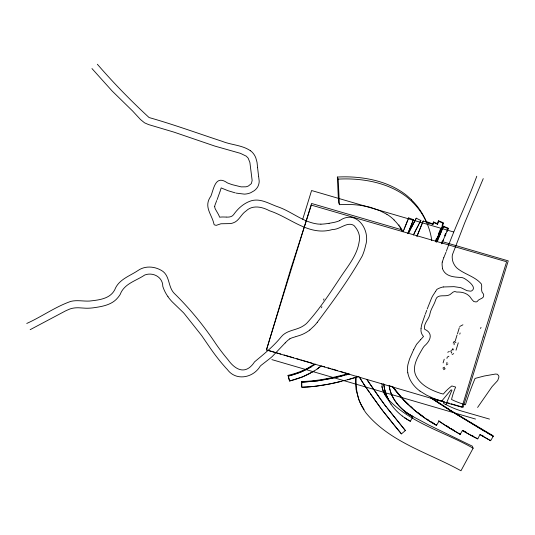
<?xml version="1.0" encoding="UTF-8"?>
<svg xmlns="http://www.w3.org/2000/svg" width="535" height="535" viewBox="0 0 535 535"><rect width="100%" height="100%" fill="white"/><g stroke="black" fill="none" stroke-linecap="round" stroke-linejoin="round"><path stroke-width="0.8" d="M214.736 206.497L214.736 206.363A5.818 5.724 -22.3 0 1 214.923 205.259L216.742 200.505M355.293 377.563L356.029 389.353L358.865 399.665A52.958 52.156 -22.3 0 0 361.299 404.855M356.337 376.078C355.648 384.732 356.47 393.633 359.714 401.738A52.958 52.156 -22.3 0 0 366.154 413.14C390.229 442.405 428.983 452.964 460.983 470.76L473.127 448.216L472.278 446.143L429.144 425.185L411.542 415.789M421.052 328.443L420.965 330.623A9.55 9.409 -22.3 0 0 422.717 335.472L423.526 336.455L420.657 339.685M421.058 328.383L421.092 328.109A35.343 34.808 -22.3 0 1 421.801 324.317L425.064 314.807M321.588 307.819L321.856 306.649M442.258 262.083L443.756 257.736M220.152 191.075L221.182 187.919L228.004 190.701L235.346 192.901M220.039 191.497L217.13 199.595M457.044 334.99L455.191 341.156L453.58 342.012L453.205 343.236M446.926 358.363L447.287 357.099L448.898 356.236M456.034 350.198L458.274 342.835M450.952 350.552L452.55 349.669L452.918 348.419M454.041 344.761L454.409 343.51M444.217 359.199L443.1 362.89M323.581 300.088L323.949 298.858M302.73 219.236L311.584 190.52L453.653 231.989M446.645 363.559L447.019 362.335M457.452 333.833L459.324 327.728M459.766 334.174L460.14 332.951M451.346 353.147L451.747 351.983L450.557 351.729M427.204 309.043L431.645 297.875A45.428 44.739 -22.3 0 1 432.735 295.828L435.423 291.649M426.756 310.333L425.385 314.005M428.221 222.286L428.475 222.908L432.962 224.439L432.708 223.817L428.221 222.286L428.013 222.761M446.351 251.256C455.445 225.837 467.557 201.621 476.772 176.249M427.699 222.299L426.181 221.49M427.793 222.038L428.047 222.66L423.205 221.008L416.905 236.356M446.003 252.226L443.776 257.696M423.205 221.008L417.032 236.089M480.577 328.51L480.998 327.4M408.245 218.942L408.653 217.899L413.455 219.671L413.047 220.728M408.653 217.899L404.921 227.261M413.455 219.671L408.827 231.22M407.837 219.985L403.062 231.749M412.632 221.778L410.96 225.984M483.245 178.63L464.694 222.888L452.449 254.64A13.228 13.027 -22.3 0 0 452.195 257.342L452.409 259.649A15.234 15 -22.3 0 0 453.326 262.759L454.135 264.41A16.612 16.358 -22.3 0 0 456.903 268.008C464.3 274.335 475.067 276.374 481.413 284.045C482.45 287.315 480.236 291.1 483.366 293.922A4.815 4.741 -22.3 0 1 483.707 294.966C484.369 298.985 478.785 298.37 477.08 301.613A4.434 4.367 -22.3 0 1 475.976 301.927L473.823 301.566L472.238 299.888A20.062 19.762 -22.3 0 0 471.422 298.864C468.372 293.508 462.655 291.762 456.776 292.063C452.924 289.796 451.54 294.959 448.042 295.38C443.843 296.624 437.215 293.969 435.644 299.881C434.32 304.669 431.043 308.555 430.033 313.463C429.424 319.014 423.626 323 424.482 328.778A2.066 2.033 -22.3 0 0 424.743 329.286C433.651 333.392 430.428 340.895 424.322 346.078A21.795 21.46 -22.3 0 0 422.737 348.285C417.835 356.845 410.833 367.338 416.671 377.115C421.613 385.782 431.297 390.222 440.365 393.299A47.555 46.833 -22.3 0 0 443.341 394.054A45.97 45.274 -22.3 0 1 451.848 385.956L455.639 387.059A75.723 74.572 -22.3 0 0 451.54 399.478A79.789 78.578 -22.3 0 0 465.417 404.781A310.079 305.371 -22.3 0 1 472.866 383.816L475.073 378.406L484.235 376.011L495.477 374.045L497.343 374.219L498.613 375.63A4.146 4.086 -22.3 0 1 498.914 377.075L497.744 380.485L492.073 386.624L477.601 407.443M410.539 227.034L407.81 233.655M404.072 229.334L404.5 228.298M403.209 231.401L403.637 230.371M407.958 233.307L408.392 232.264M445.882 404.58L451.968 390.135L451.025 389.868L441.796 400.976L437.924 399.966A53.179 52.37 -22.3 0 1 434.38 398.749L426.562 395.151L419.982 391.092M438.493 220.774L438.747 221.396L437.523 224.259L437.269 223.637L438.493 220.774L443.227 222.714L443.482 223.336L440.439 230.438M442.07 225.422L442.94 223.389M438.305 234.21L439.175 232.183M439.462 231.508L440.332 229.475M437.015 238.429L437.777 236.644M441.455 228.071L435.637 241.619M436.199 242.255L443.194 226.118L447.915 228.091L448.169 228.712L444.98 236.035M435.677 240.315L436.553 238.276M436.888 241.867L438.078 239.112M441.616 243.82L443.395 239.693M441.054 232.237L438.673 237.734M437.088 241.405L443.448 226.74L443.194 226.118M445.775 234.203L441.81 243.358M442.251 229.488L443.448 226.74L448.169 228.712L446.972 231.454M444.725 235.413L445.682 233.213M446.959 230.284L447.915 228.091M413.762 349.522L416.524 344.346L420.57 339.772M413.715 349.636L412.98 351.228M432.708 223.817L433.584 221.958L437.269 223.637M433.25 223.817L433.838 222.58L433.584 221.958M433.343 223.623L433.069 224.205M412.752 351.709L409.529 359.032L407.931 364.549A25.239 24.857 -22.3 0 0 407.53 367.705L407.496 368.501A22.196 21.861 -22.3 0 0 407.764 372.494L407.817 372.808M433.397 223.51L433.617 223.041M413.328 235.079L413.736 234.263M408.426 233.467L409.944 230.438M409.114 232.09L410.639 229.067M413.602 234.537L414.351 233.046M414.143 233.454L415.996 229.803M414.551 232.638L415.381 231.02M410.358 229.615L413.308 223.877M411.194 227.97L416.29 218.193L420.838 220.514L416.203 229.395M415.789 230.204L416.344 229.127M444.712 406.941L492.969 435.671L493.223 436.292L490.635 440.713L479.975 434.587L477.775 438.874L472.806 436.339M416.625 228.585L417.039 227.776M417.46 226.967L417.875 226.158M413.736 223.062L415.434 219.818M418.296 225.355L418.718 224.546M419.988 222.125L419.146 223.737M415.862 219.002L416.29 218.193M420.416 221.316L420.838 220.514M410.352 421.272A58.877 57.981 -22.3 0 1 407.57 419.681A59.238 58.335 -22.3 0 1 404.841 417.909L410.352 421.272L412.839 416.798L412.585 416.177C402.587 410.766 393.834 402.086 390.296 391.085M469.536 434.587L462.387 430.535L460.24 434.366L445.535 425.566M435.483 291.555L436.874 289.388A20.872 20.557 -22.3 0 1 443.294 286.934M317.275 322.297C333.272 300.911 349.208 279.196 362.282 255.911A56.329 55.473 -22.3 0 0 365.646 245.297C370.661 229.769 356.21 208.984 339.651 220.634M285.175 342.922L272.248 356.517A57.212 56.342 -22.3 0 1 269.914 358.483L261.167 365.278A24.67 24.296 -22.3 0 0 260.15 366.274C253.142 377.957 235.908 381.361 227.301 369.451A73.95 72.827 -22.3 0 1 225.516 367.558L221.951 363.446A211.225 208.015 -22.3 0 1 210.095 347.85L201.595 335.485L185.07 314.627A53.794 52.978 -22.3 0 0 183.445 312.694L172.143 301.773A48.277 47.548 -22.3 0 1 168.726 297.754L167.977 296.718M394.663 425.82L401.437 433.878L405.369 430.555L387.674 408.753M321.381 365.806L317.161 369.01A64.922 63.939 -22.3 0 1 314.052 371.063L302.576 376.854L289.542 381.007L288.118 375.45L289.542 381.007A97.457 95.972 -22.3 0 0 293.193 380.051A93.003 91.592 -22.3 0 0 296.825 378.947A88.282 86.938 -22.3 0 0 300.423 377.69A83.5 82.229 -22.3 0 0 303.86 376.319A78.578 77.381 -22.3 0 0 307.337 374.741A73.696 72.579 -22.3 0 0 310.748 372.989M309.785 329.988L314.299 325.795A50.792 50.016 -22.3 0 0 315.282 324.705A63.123 62.167 -22.3 0 0 317.275 322.297M320.926 366.174L317.161 369.01M315.275 364.108L314.212 364.877A59.773 58.863 -22.3 0 1 311.35 366.763L300.67 372.146L288.372 376.072A92.194 90.796 -22.3 0 0 291.829 375.162A87.954 86.617 -22.3 0 0 295.26 374.119A83.206 81.942 -22.3 0 0 298.644 372.935A78.291 77.1 -22.3 0 0 301.874 371.651A73.402 72.292 -22.3 0 0 305.124 370.18A68.547 67.51 -22.3 0 0 308.294 368.548M314.212 364.877L314.928 364.368M445.24 368.689L443.696 369.712L444.411 367.177L442.833 368.127M289.816 338.876L287.837 340.34A36.467 35.912 -22.3 0 0 285.188 342.935M446.31 364.883L447.882 363.92M452.122 354.518L453.72 353.615M309.07 368.113L309.839 367.672A62.689 61.732 -22.3 0 0 311.357 366.763M311.584 372.527L312.413 372.046A67.825 66.788 -22.3 0 0 314.058 371.063M30.161 329.68L65.009 311.183A52.838 52.035 -22.3 0 1 66.26 310.554L69.851 309.023A20.624 20.317 -22.3 0 1 72.994 308.18A25.426 25.045 -22.3 0 1 76.98 307.786A31.659 31.177 -22.3 0 1 78.752 307.779L85.118 308.18A45.368 44.679 -22.3 0 0 86.837 308.234L87.76 308.227A50.022 49.267 -22.3 0 0 93.638 307.759C102.252 306.522 111.929 304.923 117.76 297.754A27.68 27.258 -22.3 0 0 118.65 296.644A37.022 36.46 -22.3 0 0 120.174 294.464C124.18 283.577 136.091 280.902 144.751 275.003C152.95 271.874 162.854 276.996 162.8 286.385A38.339 37.758 -22.3 0 0 167.997 296.704M26.75 323.454C41.73 316.733 55.299 306.802 70.787 301.392C76.933 299.847 83.219 301.386 89.432 301.065C98.607 300.008 109.842 299.058 114.684 289.896C118.616 279.477 129.457 276.221 137.883 270.603C145.319 265.24 155.678 266.336 162.934 271.405C169.896 276.729 168.15 287.094 174.149 293.267C189.778 308.541 203.721 325.568 215.839 343.811A204.604 201.494 -22.3 0 0 227.877 359.547C235.407 370.166 245.766 375.329 254.566 361.854C264.022 353.996 273.606 346.272 281.403 336.629C287.014 329.935 296.49 330.423 303.372 325.835A25.56 25.172 -22.3 0 0 306.582 323.434C319.428 309.364 329.948 293.213 340.461 277.351C347.73 266.269 356.999 255.603 359.105 242.074C360.757 236.002 358.069 229.769 353.862 225.416C346.988 221.249 339.926 229.769 332.543 229.482C309.003 236.584 290.318 217.518 269.513 210.77C262.224 206.858 252.614 204.597 246.02 211.024C240.997 214.234 239.118 221.002 233.146 222.894A14.204 13.984 -22.3 0 1 230.378 223.59L220.948 223.764L216.227 225.355L214.562 224.927A2.976 2.929 -22.3 0 1 214.047 224.412C211.954 214.207 203.153 206.878 210.904 196.118C214.007 187.952 215.565 174.477 227.422 182.91A68.915 67.865 -22.3 0 0 232.498 184.736L241.158 186.875L245.906 186.815A10.339 10.178 -22.3 0 0 248.514 185.912L251.363 183.599L252.152 180.496L249.892 162.493L248.207 158.226L246.327 156.2L240.416 153.338L214.876 146.102L173.942 132.118L148.543 124.575L144.524 122.816L140.504 119.532L132.626 111.026L112.216 91.09L91.96 68.547M459.705 326.517L462.929 324.798M447.721 352.271L449.333 351.415M358.169 376.546L351.515 378.666M295.534 336.729L292.438 337.692A14.98 14.753 -22.3 0 0 289.796 338.849M295.922 336.615L300.242 335.238A34.474 33.946 -22.3 0 0 309.805 330.008M351.261 378.74L349.997 379.094M349.148 374.065L347.663 374.473M349.308 374.018L346.419 374.808M349.489 379.235L348.726 379.442M347.743 373.758C332.643 377.817 317.228 381.181 301.539 381.522L301.6 386.611L301.854 387.226L302.71 387.206M347.837 379.683L356.063 377.275A88.268 86.924 -22.3 0 0 358.069 376.587M347.175 374.607L344.179 375.389M347.964 379.649L334.877 382.859M344.6 375.282L336.281 377.335M342.514 375.817L342.928 375.71M341.678 376.031L328.871 378.94L317.409 380.88L304.268 382.064L301.793 382.144L301.539 381.522M341.203 381.375L339.096 381.89M338.675 381.99L336.983 382.385M336.562 382.478L328.162 384.257M335.452 377.523L317.135 380.92L301.793 382.144L301.854 387.226L309.551 386.838M334.455 382.953L332.362 383.408M331.941 383.495L330.262 383.842M329.841 383.929L316.78 386.089M327.741 384.337L325.641 384.725M325.22 384.799L323.541 385.086M443.301 286.974L453.988 286.653L460.421 287.609A14.498 14.278 -22.3 0 1 462.293 288.345L466.941 290.665L470.385 291.154A6.781 6.681 -22.3 0 0 471.743 290.866C477.367 287.335 467.597 280.407 464.34 278.441A13.529 13.328 -22.3 0 0 461.678 277.491C454.449 277.13 445.474 276.836 442.498 268.751M329.078 223.322L333.9 222.426A31.96 31.471 -22.3 0 0 339.665 220.667M323.12 385.16L314.66 386.344M316.359 386.143L307.846 386.959M314.232 386.39L309.979 386.805M307.418 386.992L303.138 387.193M320.9 224.132L319.79 224.132A27.566 27.151 -22.3 0 1 317.235 223.964C302.823 221.938 291.622 211.613 278.147 206.911C269.66 204.069 261.02 198.177 251.677 200.665C244.194 202.852 238.082 208.282 233.668 214.575C232.05 216.942 228.933 217.284 226.298 217.07M226.024 217.063L222.928 216.989A25.78 25.386 -22.3 0 0 219.584 217.21A19.822 19.521 -22.3 0 0 218.367 214.328L215.545 209.412A6.748 6.647 -22.3 0 1 214.689 206.497M454.763 342.246L455.914 342.387M452.55 349.669L453.707 349.823M441.83 400.983L444.07 401.484L443.602 403.457L448.464 405.858A86.764 85.446 -22.3 0 0 463.557 411.616L489.512 419.099M236.216 193.115L244.341 194.125A17.963 17.688 -22.3 0 0 250.694 192.74L254.132 190.761A13.067 12.867 -22.3 0 0 257.79 186.742L257.977 186.32A11.877 11.696 -22.3 0 0 259.187 181.071L258.632 176.383M371.504 207.734L379.669 210.596L386.919 214.328M401.905 229.836L311.557 203.467L266.437 349.863L280.828 354.063M436.286 239.874L437.891 240.342M441.883 241.506L508.25 260.879L463.129 407.275L451.139 403.771M284.025 354.993L293.621 357.795M296.818 358.731L299.219 359.426M300.817 359.894L312.012 363.165M322.404 366.194L324.805 366.896M328.002 367.833L330.403 368.528M332.001 368.996L337.598 370.628M340.795 371.564L343.196 372.266M344.794 372.734L348.793 373.898M390.369 386.036L392.77 386.731M434.346 398.869L438.346 400.04M439.944 400.501L443.943 401.671M447.14 402.608L449.54 403.303M271.88 359.62L475.541 419.065M438.747 221.396L443.482 223.336M427.806 222.486L428.361 223.235L427.652 222.426M433.838 222.58L437.523 224.259M473.127 448.216C444.485 431.825 409.516 423.018 386.825 397.839M472.532 436.192L469.81 434.734M489.298 439.957L490.635 440.713L490.381 440.091M464.875 431.498L466.527 432.44M488.629 439.576L479.975 434.587M486.101 432.22L493.223 436.292L454.523 413.154M411.161 415.568L412.839 416.798A53.701 52.885 -22.3 0 1 410.305 415.341L407.51 413.515A53.64 52.825 -22.3 0 1 405.41 411.97A52.624 51.821 -22.3 0 1 403.102 410.071A50.932 50.163 -22.3 0 1 400.916 408.038A48.765 48.023 -22.3 0 1 398.863 405.884A46.338 45.635 -22.3 0 1 396.957 403.617A43.73 43.061 -22.3 0 1 395.231 401.257A41.101 40.473 -22.3 0 1 393.693 398.796A38.64 38.059 -22.3 0 1 392.342 396.228L391.205 393.566A36.44 35.885 -22.3 0 1 390.269 390.764A36.948 36.387 -22.3 0 1 389.239 385.956M410.893 415.414L406.774 412.973M481.841 435.202L483.259 436.025M463.23 430.548L464.327 431.183M484.329 431.197L446.845 408.305M462.387 430.535L473.355 436.627A217.11 213.806 -22.3 0 0 477.775 438.874L477.521 438.252M411.241 415.902L410.305 415.341A54.129 53.306 -22.3 0 1 407.817 413.729A53.694 52.878 -22.3 0 1 405.41 411.97M454.663 430.749L451.172 428.669M406.226 412.639L405.156 411.977M448.872 427.244L446.023 425.425M452.791 412.064L449.186 409.783M448.925 409.168L432.862 398.782M444.144 406.573L444.792 406.995M445.448 407.409L446.143 407.857M442.512 405.53L443.736 406.312M444.224 406.627L430.862 397.9M441.535 404.901L430.541 397.686M445.22 425.352L440.486 422.175M440.171 421.961L439.516 421.506M439.021 421.165L438.733 420.517M250.527 150.803C242.221 145.038 231.461 145.045 222.292 141.367C197.917 133.349 173.761 124.555 149.084 117.546C131.182 101.055 113.42 82.851 97.35 64.24M410.485 406.332L412.064 407.73M411.428 199.662L407.035 195.743A69.697 68.64 -22.3 0 0 399.879 190.667C385.909 182.06 369.511 178.155 353.267 177.098A132.419 130.406 -22.3 0 0 337.351 177.058L338.555 202.444L339.404 204.517L338.2 179.125L337.351 177.058M412.278 201.735L407.884 197.816A69.697 68.64 -22.3 0 0 400.728 192.74C386.758 184.127 370.36 180.221 354.116 179.165A132.419 130.406 -22.3 0 0 338.2 179.125M394.121 219.925L391.239 217.377A44.164 43.495 -22.3 0 0 386.912 214.328M404.393 400.802C413.769 410.566 424.763 418.698 436.54 425.338L438.988 421.139L449.701 428.221L460.24 434.366L459.986 433.745M403.945 399.973L404.734 400.795A124.782 122.889 -22.3 0 0 408.432 404.44M404.172 400.568L399.886 395.867M403.163 399.143L400.12 395.8M388.223 398.555L385.976 395.766M399.745 395.372L392.603 386.624M399.678 395.626L397.619 393.212M405.369 430.555L384.384 404.427M401.437 433.878L383.013 411.141M397.418 392.964L395.612 390.751M393.92 424.917L382.077 409.917M395.412 390.503L392.469 386.738M387.126 408.038L387.487 408.513M382.465 410.425L370.334 393.847M392.175 386.344L403.805 400.18L415.541 411.081A140.244 138.11 -22.3 0 0 420.543 414.973A147.112 144.878 -22.3 0 0 425.746 418.664A153.605 151.271 -22.3 0 0 431.096 422.128A159.45 157.023 -22.3 0 0 436.54 425.338L436.286 424.716M385.795 406.292L386.196 406.827M381.876 409.649L381.468 409.108M385.387 405.764L384.986 405.229M380.853 408.305L364.857 385.735M384.785 404.962L380.793 399.612M383.983 403.898L368.274 381.542M380.004 398.535L367.759 380.753M369.565 392.737L363.412 383.508M364.669 385.454L363.934 384.317M368.093 381.268L367.003 379.569M363.746 384.036L362.121 381.482M367.612 380.512L366.856 379.335M362.951 382.792L363.258 383.274M362.496 382.07L360.383 378.706M361.901 381.134L361.466 380.438M361.031 379.743L361.245 380.091M360.817 379.395L359.466 377.208M359.747 377.67L360.169 378.359M359.326 376.974L359.533 377.322M388.43 399.779L385.073 391.6L383.635 383.916M390.965 404.139A46.277 45.575 -22.3 0 1 389.219 401.35A43.776 43.114 -22.3 0 1 387.688 398.441L386.39 395.405A41.576 40.948 -22.3 0 1 385.327 392.222M382.665 389.788L382.278 388.671M390.015 390.142L389.313 387.273M381.983 387.681L381.696 386.517M258.565 176.068L257.596 167.776M257.582 167.569L257.101 162.901A32.14 31.652 -22.3 0 0 256.947 161.991L255.817 157.892A16.732 16.478 -22.3 0 0 250.561 150.756M381.89 383.722L382.485 388.29L383.642 392.182A26.984 26.576 -22.3 0 0 386.845 397.826M442.492 268.61L442.111 264.925A14.472 14.251 -22.3 0 1 442.251 262.083M383.842 383.976A41.623 40.994 -22.3 0 0 384.003 385.648A42.078 41.436 -22.3 0 0 385.327 392.222A42.071 41.436 -22.3 0 1 384.531 388.965M386.39 395.405A41.262 40.633 -22.3 0 0 387.012 396.943A41.951 41.309 -22.3 0 0 387.694 398.448M390.965 404.132A48.899 48.157 -22.3 0 0 392.904 406.787A51.487 50.705 -22.3 0 0 395.017 409.308A53.975 53.159 -22.3 0 0 397.291 411.689A56.081 55.232 -22.3 0 0 399.692 413.909A57.767 56.891 -22.3 0 0 402.206 415.983M404.868 417.929A58.877 57.981 -22.3 0 1 402.233 415.996M392.342 396.234A36.788 36.226 -22.3 0 1 391.747 394.91A36.066 35.517 -22.3 0 1 391.205 393.566M389.206 385.715A36.948 36.387 -22.3 0 1 389.152 385.347M407.81 372.808A25.366 24.978 -22.3 0 0 409.288 377.83L409.643 378.68A29.077 28.636 -22.3 0 0 410.867 381.087L411.957 382.859A30.97 30.495 -22.3 0 0 413.522 384.999L415.294 387.019A36.266 35.718 -22.3 0 0 419.988 391.085M329.072 223.289A57.305 56.436 -22.3 0 1 320.9 224.185M394.034 220.012A42.686 42.038 -22.3 0 1 402.521 231.735M339.417 204.691A97.684 96.2 -22.3 0 1 371.531 207.627M412.197 201.815A68.453 67.417 -22.3 0 1 431.778 240.623M364.114 409.422A52.958 52.156 -22.3 0 1 363.887 409.088M363.432 408.406A52.958 52.156 -22.3 0 1 363.205 408.058M362.984 407.71A52.958 52.156 -22.3 0 1 362.763 407.362M362.549 407.008A52.958 52.156 -22.3 0 1 362.121 406.299M361.914 405.945A52.958 52.156 -22.3 0 1 361.499 405.216M398.949 224.887A42.686 42.038 -22.3 0 1 399.25 225.349M400.113 226.753A42.686 42.038 -22.3 0 1 400.394 227.235M400.661 227.709A42.686 42.038 -22.3 0 1 400.922 228.198M401.176 228.679A42.686 42.038 -22.3 0 1 402.581 231.668M411.348 199.749A68.453 67.417 -22.3 0 1 426.348 221.731M385.996 395.753A26.984 26.576 -22.3 0 1 382.772 390.122M473.101 436.005A223.436 220.046 -22.3 0 1 471.643 435.236M434.473 423.646A149.038 146.777 -22.3 0 1 433.256 422.944M432.654 422.583A149.038 146.777 -22.3 0 1 431.451 421.861M428.448 419.988A149.038 146.777 -22.3 0 1 427.258 419.219M423.74 416.839A149.038 146.777 -22.3 0 1 422.001 415.615M421.426 415.2A149.038 146.777 -22.3 0 1 417.481 412.231M310.153 366.849A79.026 77.822 -22.3 0 1 288.097 375.343M313.958 364.255A60.582 59.659 -22.3 0 1 310.093 366.749M483.159 337.017L463.477 402.26A14.264 1.558 -73.7 0 0 462.367 405.978L462.013 407.235L447.213 403.015L266.463 349.97L290.906 268.537L311.343 205.126L506.632 261.762L483.159 337.017"/></g></svg>
